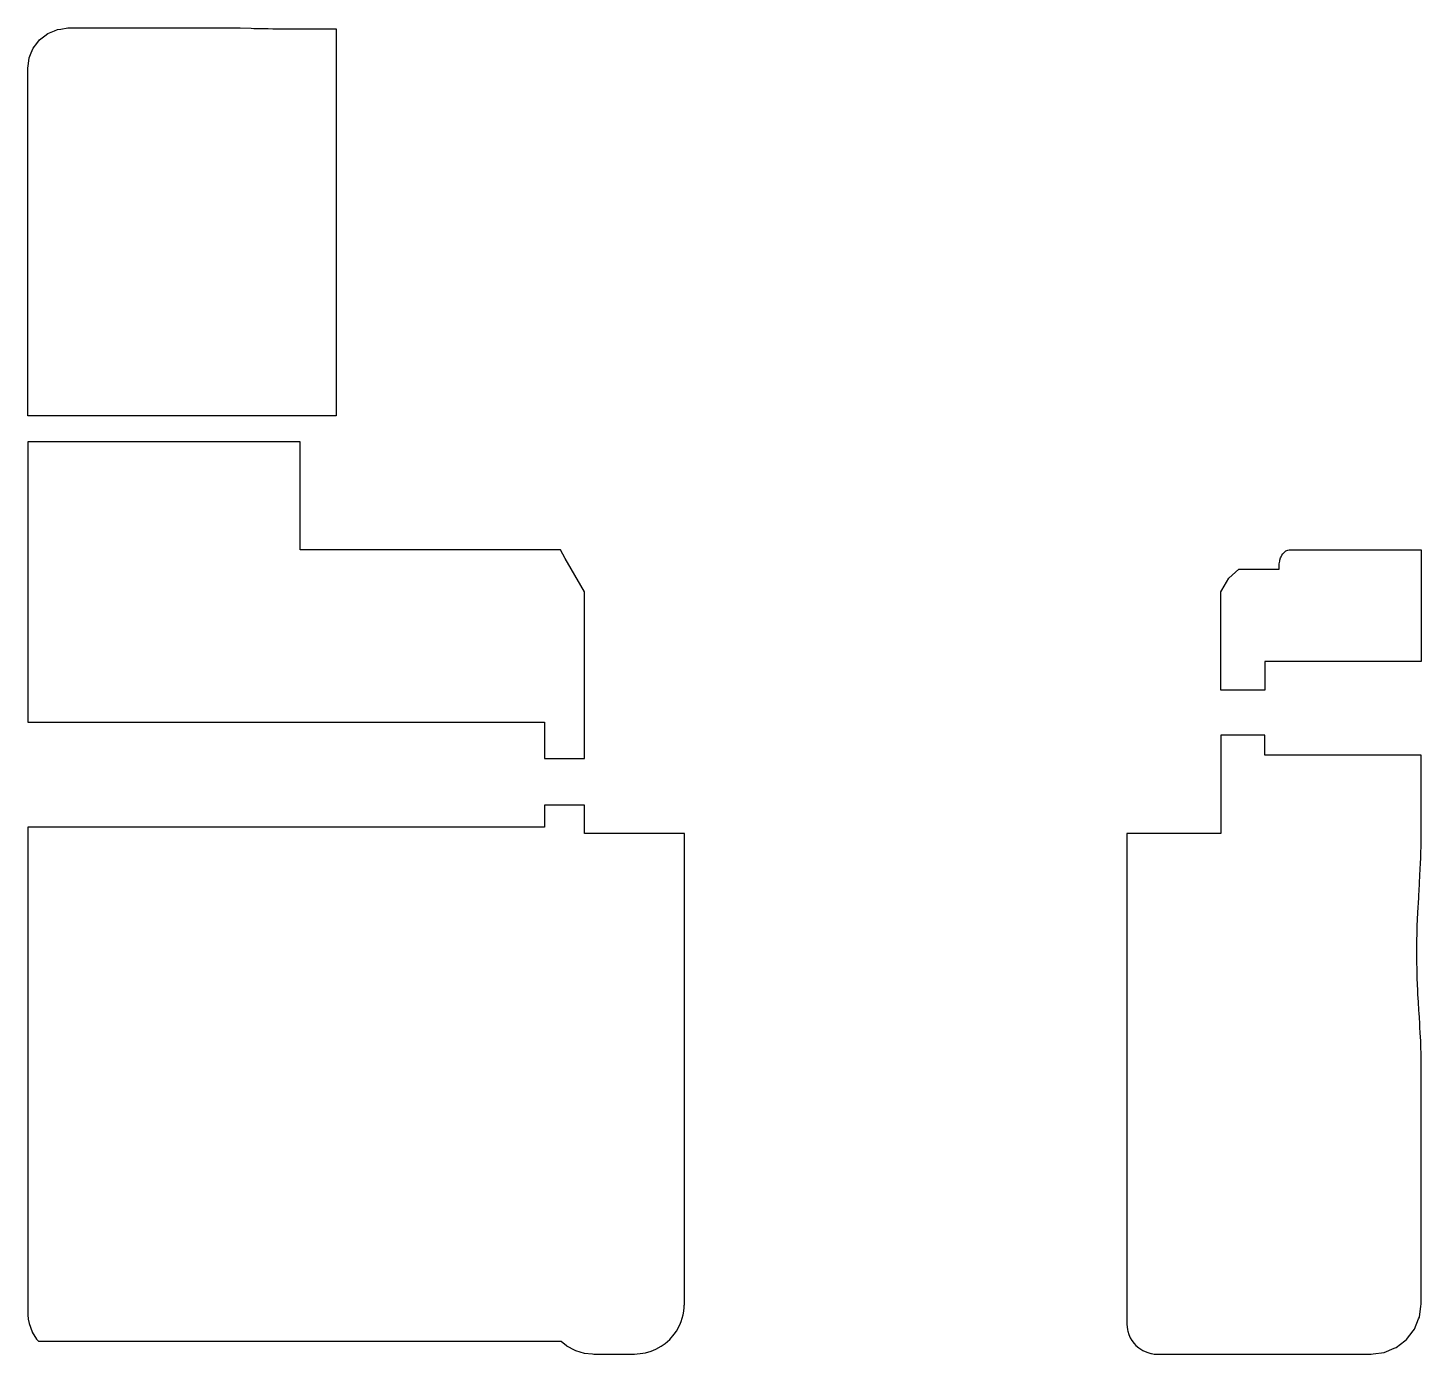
# Model space of a CAD drawing. Header units: metres. Extents: x 2.4 to 72, y -16 to 50.2.
import ezdxf

# ---------------------------------------------------------------- set-up
doc = ezdxf.new("R2010")
doc.units = ezdxf.units.M

msp = doc.modelspace()

# ---------------------------------------------------------------- linework, layer by layer
for p, q in [((3.728, 50.094), (3.882, 50.158)), ((3.882, 50.158), (4.048, 50.18)), ((4.048, 50.18), (4.4, 50.24)), ((4.4, 50.24), (8.429, 50.24)), ((8.429, 50.24), (13, 50.24)), ((13, 50.24), (13.553, 50.217)), ((13.553, 50.217), (13.682, 50.216)), ((13.682, 50.216), (14.008, 50.211)), ((14.008, 50.211), (14.406, 50.206)), ((14.406, 50.206), (14.645, 50.2)), ((14.645, 50.2), (15.463, 50.2)), ((15.463, 50.2), (15.921, 50.2)), ((15.921, 50.2), (17.113, 50.2)), ((17.113, 50.2), (17.489, 50.2)), ((17.489, 50.2), (17.664, 50.2)), ((17.664, 50.2), (17.752, 50.2)), ((17.752, 50.2), (17.8, 50.2)), ((17.8, 50.2), (17.8, 49.749)), ((2.668, 49.227), (2.848, 49.461)), ((2.848, 49.461), (2.986, 49.641)), ((2.986, 49.641), (3.247, 49.841)), ((3.247, 49.841), (3.4, 49.959)), ((3.4, 49.959), (3.728, 50.094)), ((17.8, 49.749), (17.8, 45.2)), ((2.43, 48.453), (2.468, 48.744)), ((2.468, 48.744), (2.568, 48.985)), ((2.568, 48.985), (2.668, 49.227)), ((2.4, 48.232), (2.43, 48.453)), ((2.4, 47.975), (2.4, 48.232)), ((2.4, 47.65), (2.4, 47.975)), ((2.4, 43.617), (2.4, 47.65)), ((17.8, 45.2), (17.8, 45.112)), ((17.8, 45.112), (17.8, 43.879)), ((17.8, 43.879), (17.8, 43.764)), ((2.4, 43.287), (2.4, 43.617)), ((2.4, 43.17), (2.4, 43.287)), ((2.4, 43.052), (2.4, 43.17)), ((17.8, 43.764), (17.8, 43.637)), ((17.8, 43.637), (17.8, 42.455)), ((2.4, 42.74), (2.4, 43.052)), ((2.4, 42.622), (2.4, 42.74)), ((2.4, 40.683), (2.4, 42.622)), ((17.8, 42.455), (17.8, 41.539)), ((17.8, 41.539), (17.8, 40.931)), ((2.4, 40.421), (2.4, 40.683)), ((2.4, 40.204), (2.4, 40.421)), ((17.8, 40.931), (17.8, 40.585)), ((17.8, 40.585), (17.8, 30.87)), ((2.4, 40.041), (2.4, 40.204)), ((2.4, 35.429), (2.4, 40.041)), ((2.4, 35.325), (2.4, 35.429)), ((2.4, 35.251), (2.4, 35.325)), ((2.4, 34.244), (2.4, 35.251)), ((2.4, 30.87), (2.4, 34.244)), ((7.192, 30.87), (2.4, 30.87)), ((16, 30.87), (7.192, 30.87)), ((16.782, 30.87), (16, 30.87)), ((16, 30.87), (16, 30.87)), ((17.8, 30.87), (16.782, 30.87)), ((13.328, 29.565), (2.4, 29.565)), ((2.4, 29.565), (2.4, 28.654)), ((16, 29.565), (13.328, 29.565)), ((16, 27.873), (16, 29.565)), ((2.4, 28.654), (2.4, 27.873)), ((2.4, 27.873), (2.4, 24.258)), ((16, 25.029), (16, 27.873)), ((16, 27.873), (16, 27.873)), ((16, 24.531), (16, 25.029)), ((16, 24.296), (16, 24.531)), ((2.4, 24.258), (2.4, 15.566)), ((16, 24.193), (16, 24.296)), ((16, 24.164), (16, 24.193)), ((20.048, 24.164), (16, 24.164)), ((21.287, 24.164), (20.048, 24.164)), ((29, 24.164), (21.287, 24.164)), ((29.248, 23.732), (29, 24.164)), ((30.016, 22.393), (29.248, 23.732)), ((64.945, 23.649), (64.979, 23.763)), ((64.979, 23.763), (65.003, 23.817)), ((65.003, 23.817), (65.046, 23.909)), ((65.046, 23.909), (65.093, 23.976)), ((65.093, 23.976), (65.133, 24.029)), ((65.133, 24.029), (65.184, 24.077)), ((65.184, 24.077), (65.235, 24.114)), ((65.235, 24.114), (65.288, 24.142)), ((65.288, 24.142), (65.346, 24.155)), ((65.346, 24.155), (65.4, 24.164)), ((65.4, 24.164), (68.396, 24.164)), ((68.396, 24.164), (72, 24.164)), ((72, 24.164), (72, 19.869)), ((72, 24.164), (72, 24.164)), ((62.389, 22.75), (62.888, 23.2)), ((62.888, 23.2), (63.007, 23.2)), ((63.007, 23.2), (64.876, 23.2)), ((64.876, 23.2), (64.9, 23.2)), ((64.9, 23.292), (64.908, 23.44)), ((64.9, 23.2), (64.9, 23.292)), ((64.908, 23.44), (64.911, 23.47)), ((64.911, 23.47), (64.934, 23.603)), ((64.934, 23.603), (64.945, 23.649)), ((30.2, 22.072), (30.016, 22.393)), ((62.052, 22.163), (62.389, 22.75)), ((30.2, 16.511), (30.2, 22.072)), ((62, 22.072), (62.052, 22.163)), ((62, 19.452), (62, 22.072)), ((72, 19.869), (72, 18.843)), ((62, 17.16), (62, 19.452)), ((72, 18.843), (72, 18.59)), ((71.097, 18.59), (64.2, 18.59)), ((64.2, 18.59), (64.2, 17.326)), ((72, 18.59), (71.097, 18.59)), ((63.691, 17.16), (62, 17.16)), ((64.2, 17.16), (63.691, 17.16)), ((64.2, 17.326), (64.2, 17.16)), ((30.2, 14.045), (30.2, 16.511)), ((2.4, 15.566), (8.935, 15.566)), ((8.935, 15.566), (19.945, 15.566)), ((19.945, 15.566), (28.2, 15.566)), ((28.2, 15.566), (28.2, 13.825)), ((62.788, 14.922), (62, 14.922)), ((62, 14.922), (62, 14.718)), ((62, 14.718), (62, 10)), ((64.2, 14.922), (62.788, 14.922)), ((64.2, 14.563), (64.2, 14.922)), ((30.2, 13.743), (30.2, 14.045)), ((64.2, 13.922), (64.2, 14.563)), ((71.815, 13.908), (64.2, 13.922)), ((28.2, 13.825), (28.2, 13.743)), ((28.2, 13.743), (28.437, 13.743)), ((28.437, 13.743), (30.2, 13.743)), ((72, 13.908), (71.815, 13.908)), ((72, 13.873), (72, 13.908)), ((72, 13.781), (72, 13.873)), ((72, 11.337), (72, 13.781)), ((28.857, 11.411), (28.2, 11.411)), ((28.2, 11.411), (28.2, 10.672)), ((30.2, 11.411), (28.857, 11.411)), ((30.2, 11.344), (30.2, 11.411)), ((30.2, 11.226), (30.2, 11.344)), ((30.2, 11.189), (30.2, 11.226)), ((30.2, 10), (30.2, 11.189)), ((72, 9.63), (72, 11.337)), ((28.2, 10.672), (28.2, 10.311)), ((3.789, 10.311), (2.4, 10.311)), ((2.4, 10.311), (2.4, 10.101)), ((2.4, 10.101), (2.4, 8.784)), ((5.179, 10.311), (3.789, 10.311)), ((26.811, 10.311), (5.179, 10.311)), ((28.2, 10.311), (26.811, 10.311)), ((30.608, 10), (30.2, 10)), ((35.2, 10), (30.608, 10)), ((35.2, 9.674), (35.2, 10)), ((59.071, 10), (57.3, 10)), ((57.3, 10), (57.3, 9.44)), ((62, 10), (59.071, 10)), ((35.2, 7.76), (35.2, 9.674)), ((57.3, 9.44), (57.3, 9.063)), ((57.3, 9.063), (57.3, 8.576)), ((71.986, 9.035), (71.994, 9.367)), ((71.994, 9.367), (72, 9.63)), ((2.4, 8.784), (2.4, -8.953)), ((57.3, 8.576), (57.3, 7.999)), ((71.941, 7.921), (71.976, 8.519)), ((71.976, 8.519), (71.981, 8.775)), ((71.981, 8.775), (71.986, 9.035)), ((35.2, 7.169), (35.2, 7.76)), ((57.3, 7.999), (57.3, 7.385)), ((71.903, 7.123), (71.941, 7.921)), ((35.2, 6.467), (35.2, 7.169)), ((57.3, 7.385), (57.3, 6.817)), ((71.89, 6.959), (71.903, 7.123)), ((35.2, 5.701), (35.2, 6.467)), ((57.3, 6.817), (57.3, 6.377)), ((57.3, 6.377), (57.3, -7.157)), ((71.835, 6.056), (71.88, 6.789)), ((71.88, 6.789), (71.89, 6.959)), ((35.2, 4.955), (35.2, 5.701)), ((71.808, 5.373), (71.835, 6.056)), ((35.2, 4.343), (35.2, 4.955)), ((71.788, 4.481), (71.801, 5.197)), ((71.801, 5.197), (71.808, 5.373)), ((35.2, -8.973), (35.2, 4.343)), ((71.784, 4.369), (71.788, 4.481)), ((71.784, 4.351), (71.784, 4.369)), ((71.785, 3.561), (71.784, 4.351)), ((71.786, 3.531), (71.785, 3.561)), ((71.795, 3.252), (71.786, 3.531)), ((71.805, 2.817), (71.795, 3.252)), ((71.806, 2.764), (71.805, 2.817)), ((71.831, 2.182), (71.806, 2.764)), ((71.84, 1.967), (71.831, 2.182)), ((71.863, 1.593), (71.84, 1.967)), ((71.89, 1.162), (71.863, 1.593)), ((71.9, 1.034), (71.89, 1.162)), ((71.918, 0.809), (71.9, 1.034)), ((71.932, 0.519), (71.918, 0.809)), ((71.941, 0.337), (71.932, 0.519)), ((71.959, 0.033), (71.941, 0.337)), ((71.981, -0.359), (71.959, 0.033)), ((71.983, -0.476), (71.981, -0.359)), ((72, -1.201), (71.983, -0.476)), ((72, -2.603), (72, -1.201)), ((72, -4.579), (72, -2.603)), ((72, -7.28), (72, -4.579)), ((57.3, -7.157), (57.3, -7.986)), ((72, -9.023), (72, -7.28)), ((72, -7.28), (72, -7.28)), ((57.3, -7.986), (57.3, -8.859)), ((2.4, -8.953), (2.4, -9.301)), ((35.2, -9.578), (35.2, -8.973)), ((57.3, -8.859), (57.3, -9.673)), ((72, -9.772), (72, -9.023)), ((2.4, -9.301), (2.4, -11.691)), ((35.2, -10.269), (35.2, -9.578)), ((57.3, -9.673), (57.3, -10.372)), ((35.2, -10.949), (35.2, -10.269)), ((57.3, -10.372), (57.3, -10.938)), ((72, -10.584), (72, -9.772)), ((35.2, -11.548), (35.2, -10.949)), ((57.3, -10.938), (57.3, -11.377)), ((72, -11.168), (72, -10.584)), ((2.4, -11.691), (2.4, -13.197)), ((35.2, -12.034), (35.2, -11.548)), ((57.3, -11.377), (57.3, -11.706)), ((57.3, -11.706), (57.3, -11.945)), ((72, -11.506), (72, -11.168)), ((72, -11.801), (72, -11.506)), ((72, -12.027), (72, -11.801)), ((35.2, -12.406), (35.2, -12.034)), ((35.2, -12.675), (35.2, -12.406)), ((35.2, -12.406), (35.2, -12.406)), ((57.3, -11.945), (57.3, -12.21)), ((57.3, -12.21), (57.3, -12.383)), ((57.3, -12.383), (57.3, -12.62)), ((72, -12.195), (72, -12.027)), ((72, -12.373), (72, -12.195)), ((72, -12.405), (72, -12.373)), ((72, -13.5), (72, -12.405)), ((2.4, -13.197), (2.4, -13.216)), ((2.4, -13.216), (2.4, -13.719)), ((35.2, -12.859), (35.2, -12.675)), ((35.2, -12.977), (35.2, -12.859)), ((35.2, -13.043), (35.2, -12.977)), ((35.2, -13.5), (35.2, -13.043)), ((57.3, -12.62), (57.3, -14.177)), ((2.4, -13.719), (2.4, -13.999)), ((35.142, -14.032), (35.168, -13.855)), ((35.168, -13.855), (35.177, -13.676)), ((35.177, -13.676), (35.19, -13.575)), ((35.19, -13.575), (35.199, -13.52)), ((35.199, -13.52), (35.2, -13.5)), ((71.915, -14.147), (71.986, -13.606)), ((71.986, -13.606), (72, -13.5)), ((2.4, -13.999), (2.4, -14)), ((2.4, -14), (2.402, -14.018)), ((2.402, -14.018), (2.405, -14.036)), ((2.405, -14.036), (2.418, -14.255)), ((2.418, -14.255), (2.457, -14.471)), ((2.457, -14.471), (2.607, -14.882)), ((34.806, -14.846), (34.968, -14.542)), ((34.968, -14.542), (35.04, -14.367)), ((35.04, -14.367), (35.142, -14.032)), ((57.3, -14.177), (57.3, -14.205)), ((57.3, -14.205), (57.3, -14.5)), ((57.3, -14.5), (57.332, -14.792)), ((71.665, -14.75), (71.874, -14.245)), ((71.874, -14.245), (71.915, -14.147)), ((2.607, -14.882), (2.614, -14.9)), ((2.614, -14.9), (2.835, -15.245)), ((2.835, -15.245), (2.839, -15.25)), ((2.839, -15.25), (2.939, -15.353)), ((34.228, -15.464), (34.468, -15.268)), ((34.468, -15.268), (34.682, -15.007)), ((34.682, -15.007), (34.806, -14.846)), ((57.332, -14.792), (57.342, -14.852)), ((57.342, -14.852), (57.396, -15.013)), ((57.396, -15.013), (57.465, -15.18)), ((57.465, -15.18), (57.541, -15.312)), ((71.183, -15.333), (71.268, -15.268)), ((71.268, -15.268), (71.6, -14.834)), ((71.6, -14.834), (71.665, -14.75)), ((2.939, -15.353), (11.876, -15.355)), ((11.876, -15.355), (16.55, -15.346)), ((16.55, -15.346), (19.999, -15.352)), ((19.999, -15.352), (29.035, -15.352)), ((29.035, -15.352), (29.301, -15.571)), ((29.301, -15.571), (29.315, -15.581)), ((29.315, -15.581), (29.724, -15.8)), ((29.724, -15.8), (29.763, -15.816)), ((29.763, -15.816), (30.196, -15.948)), ((30.196, -15.948), (30.61, -15.988)), ((30.61, -15.988), (30.665, -15.997)), ((30.665, -15.997), (30.7, -16)), ((30.7, -16), (32.364, -16)), ((32.364, -16), (32.7, -16)), ((32.7, -16), (33.12, -15.959)), ((33.12, -15.959), (33.256, -15.936)), ((33.256, -15.936), (33.533, -15.852)), ((33.533, -15.852), (33.773, -15.752)), ((33.773, -15.752), (34.038, -15.61)), ((34.038, -15.61), (34.228, -15.464)), ((57.541, -15.312), (57.657, -15.463)), ((57.657, -15.463), (57.743, -15.565)), ((57.743, -15.565), (57.901, -15.685)), ((57.901, -15.685), (58.099, -15.825)), ((58.099, -15.825), (58.297, -15.907)), ((58.297, -15.907), (58.496, -15.965)), ((58.496, -15.965), (58.523, -15.968)), ((58.523, -15.968), (58.6, -15.982)), ((58.6, -15.982), (58.668, -15.994)), ((58.668, -15.994), (58.677, -15.995)), ((58.677, -15.995), (58.686, -15.995)), ((58.686, -15.995), (58.738, -15.999)), ((58.738, -15.999), (58.747, -15.999)), ((58.747, -15.999), (58.8, -16)), ((58.8, -16), (68.692, -16)), ((68.692, -16), (69.5, -16)), ((69.5, -16), (69.606, -15.986)), ((69.606, -15.986), (70.147, -15.915)), ((70.147, -15.915), (70.652, -15.706)), ((70.652, -15.706), (70.75, -15.665)), ((70.75, -15.665), (71.183, -15.333))]:
    msp.add_line(p, q)

doc.saveas('drawing.dxf')
